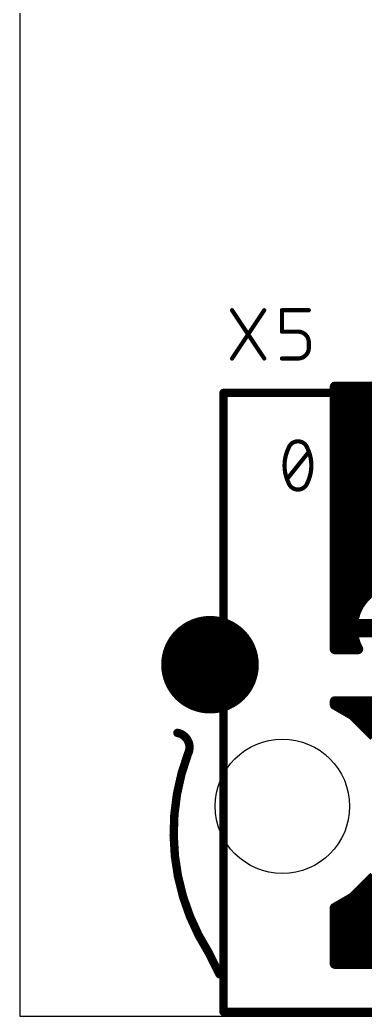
# Model space of a CAD drawing. Extents: x 6 to 108, y 0 to 49.
# Drawn here: x 6.35 to 14.7, y 0 to 24.12 of the extents above; entities that cross this region are included whole.
import ezdxf

# ---------------------------------------------------------------- set-up
doc = ezdxf.new("R2010")
doc.units = 0
for name, color, linetype in [('1', 22, 'CONTINUOUS'), ('16', 175, 'CONTINUOUS'), ('17', 82, 'CONTINUOUS'), ('20', 30, 'CONTINUOUS'), ('21', 253, 'CONTINUOUS'), ('25', 253, 'CONTINUOUS'), ('27', 253, 'CONTINUOUS')]:
    doc.layers.add(name, color=color, linetype=linetype)

# ---------------------------------------------------------------- blocks, each defined once
blk = doc.blocks.new('ROUNDP')
at = {"const_width": 0.5}
blk.add_lwpolyline([(0, -0.25, 1), (0, 0.25, 1), (0, -0.25)], format="xyb", dxfattribs=at)

msp = doc.modelspace()

# ---------------------------------------------------------------- linework, layer by layer
at = {"layer": '1', "const_width": 0.254}
for points in [[(13.97, 8.89), (13.97, 15.24)], [(13.97, 15.24), (98.857, 15.24)], [(13.97, 14.986), (98.857, 14.986)], [(13.97, 14.732), (98.857, 14.732)], [(13.97, 14.478), (98.857, 14.478)], [(13.97, 14.224), (98.857, 14.224)], [(13.97, 13.97), (98.857, 13.97)], [(13.97, 13.716), (98.857, 13.716)], [(13.97, 13.462), (98.857, 13.462)], [(13.97, 13.208), (98.857, 13.208)], [(13.97, 12.954), (98.857, 12.954)], [(13.97, 12.7), (95.9542, 12.7)], [(13.97, 12.446), (95.5869, 12.446)], [(13.97, 12.192), (95.3763, 12.192)], [(13.97, 11.938), (95.2511, 11.938)], [(13.97, 11.684), (95.1837, 11.684)], [(13.97, 11.43), (96.418, 11.43)], [(13.97, 11.176), (95.1904, 11.176)], [(13.97, 10.922), (95.2648, 10.922)], [(13.97, 10.668), (95.4069, 10.668)], [(13.97, 10.414), (15.0865, 10.414)], [(14.9216, 10.3321), (14.7825, 10.2311)], [(13.97, 10.16), (14.7114, 10.16)], [(14.6609, 10.1095), (14.5599, 9.9704)], [(14.7825, 10.2311), (14.6609, 10.1095)], [(13.97, 9.906), (14.527, 9.906)], [(14.4818, 9.8173), (14.4287, 9.6538)], [(14.5599, 9.9704), (14.4818, 9.8173)], [(13.97, 9.652), (14.4284, 9.652)], [(14.4287, 9.6538), (14.4033, 9.4932)], [(13.97, 9.398), (15.3987, 9.398)], [(14.4033, 9.4932), (15.3987, 9.4932)], [(15.3987, 9.3027), (14.4033, 9.3027)], [(14.4033, 9.3027), (14.4287, 9.1422)], [(13.97, 9.144), (14.4284, 9.144)], [(14.4287, 9.1422), (14.4818, 8.9787)], [(14.527, 8.89), (13.97, 8.89)], [(13.97, 8.89), (14.527, 8.89)], [(14.4818, 8.9787), (14.527, 8.89)]]:
    msp.add_lwpolyline(points, dxfattribs=at)
at = {"layer": '1', "const_width": 0.127}
for points in [[(14.0335, 15.24, 1), (13.9065, 15.24)], [(13.97, 15.3035, 1), (13.97, 15.1765)], [(13.97, 15.0495, 1), (13.97, 14.9225)], [(13.97, 14.7955, 1), (13.97, 14.6685)], [(13.97, 14.5415, 1), (13.97, 14.4145)], [(13.97, 14.2875, 1), (13.97, 14.1605)], [(13.97, 14.0335, 1), (13.97, 13.9065)], [(13.97, 13.7795, 1), (13.97, 13.6525)], [(13.97, 13.5255, 1), (13.97, 13.3985)], [(13.97, 13.2715, 1), (13.97, 13.1445)], [(13.97, 13.0175, 1), (13.97, 12.8905)], [(13.97, 12.7635, 1), (13.97, 12.6365)], [(13.97, 12.5095, 1), (13.97, 12.3825)], [(13.97, 12.2555, 1), (13.97, 12.1285)], [(13.97, 12.0015, 1), (13.97, 11.8745)], [(13.97, 11.7475, 1), (13.97, 11.6205)], [(13.97, 11.4935, 1), (13.97, 11.3665)], [(13.97, 11.2395, 1), (13.97, 11.1125)], [(13.97, 10.9855, 1), (13.97, 10.8585)], [(13.97, 10.7315, 1), (13.97, 10.6045)], [(13.97, 10.4775, 1), (13.97, 10.3505)], [(13.97, 10.2235, 1), (13.97, 10.0965)], [(14.616, 10.1544, 1), (14.7058, 10.0646)], [(14.7123, 10.0722, 1), (14.6095, 10.1468)], [(14.7114, 10.0965, 1), (14.7114, 10.2235)], [(14.7452, 10.2825, 1), (14.8198, 10.1797)], [(14.8274, 10.1862, 1), (14.7376, 10.276)], [(13.97, 9.9695, 1), (13.97, 9.8425)], [(14.4252, 9.8461, 1), (14.5384, 9.7884)], [(14.5422, 9.7976, 1), (14.4214, 9.8369)], [(14.5085, 10.0078, 1), (14.6112, 9.9331)], [(14.6164, 9.9416, 1), (14.5033, 9.9993)], [(14.527, 9.8425, 1), (14.527, 9.9695)], [(13.97, 9.7155, 1), (13.97, 9.5885)], [(14.3683, 9.6734, 1), (14.4891, 9.6341)], [(14.4914, 9.6438, 1), (14.366, 9.6637)], [(14.4284, 9.5885, 1), (14.4284, 9.7155)], [(13.97, 9.4615, 1), (13.97, 9.3345)], [(14.3406, 9.5032, 1), (14.466, 9.4833)], [(14.4033, 9.3662, 1), (14.4033, 9.2392)], [(14.466, 9.3127, 1), (14.3406, 9.2928)], [(14.4033, 9.5567, 1), (14.4033, 9.4298)], [(13.97, 9.2075, 1), (13.97, 9.0805)], [(14.4891, 9.1619, 1), (14.3683, 9.1226)], [(14.366, 9.1323, 1), (14.4914, 9.1522)], [(14.4284, 9.0805, 1), (14.4284, 9.2075)], [(13.97, 8.9535, 1), (13.97, 8.8265)], [(13.97, 8.9535, 1), (13.97, 8.8265)], [(13.9065, 8.89, 1), (14.0335, 8.89)], [(14.5384, 9.0076, 1), (14.4252, 8.9499)], [(14.4214, 8.9591, 1), (14.5422, 8.9984)], [(14.4705, 8.8612, 1), (14.5836, 8.9188)], [(14.527, 8.8265, 1), (14.527, 8.9535)], [(14.527, 8.8265, 1), (14.527, 8.9535)]]:
    msp.add_lwpolyline(points, format="xyb", dxfattribs=at)
at = {"layer": '16', "const_width": 0.254}
for points in [[(13.97, 7.5437), (13.97, 7.62)], [(13.97, 7.62), (16.4147, 7.62)], [(14.4, 7.2954), (13.97, 7.5437)], [(14.2777, 7.366), (15.4444, 7.366)], [(14.9154, 6.78), (14.4, 7.2954)], [(14.5834, 7.112), (15.543, 7.112)], [(14.4, 2.8646), (14.9154, 3.38)], [(14.5834, 3.048), (23.5166, 3.048)], [(13.97, 2.6163), (14.4, 2.8646)], [(14.2777, 2.794), (23.8223, 2.794)], [(13.97, 1.27), (13.97, 2.6163)], [(13.97, 2.54), (24.2622, 2.54)], [(13.97, 2.286), (98.857, 2.286)], [(13.97, 2.032), (98.857, 2.032)], [(13.97, 1.778), (98.857, 1.778)], [(13.97, 1.524), (98.857, 1.524)], [(98.857, 1.27), (13.97, 1.27)], [(13.97, 1.27), (98.857, 1.27)]]:
    msp.add_lwpolyline(points, dxfattribs=at)
at = {"layer": '16', "const_width": 0.127}
for points in [[(14.0335, 7.62, 1), (13.9065, 7.62)], [(13.97, 7.6835, 1), (13.97, 7.5565)], [(14.0017, 7.5987, 1), (13.9383, 7.4887)], [(13.9065, 7.5437, 1), (14.0335, 7.5437)], [(14.2777, 7.4295, 1), (14.2777, 7.3025)], [(14.4449, 7.3403, 1), (14.3551, 7.2505)], [(14.3682, 7.2404, 1), (14.4317, 7.3504)], [(14.5834, 7.1755, 1), (14.5834, 7.0485)], [(14.5834, 3.1115, 1), (14.5834, 2.9845)], [(14.2777, 2.8575, 1), (14.2777, 2.7305)], [(14.3551, 2.9095, 1), (14.4449, 2.8197)], [(14.4317, 2.8096, 1), (14.3682, 2.9196)], [(14.0335, 2.6163, 1), (13.9065, 2.6163)], [(13.9383, 2.6713, 1), (14.0017, 2.5613)], [(13.97, 2.6035, 1), (13.97, 2.4765)], [(13.97, 2.3495, 1), (13.97, 2.2225)], [(13.97, 2.0955, 1), (13.97, 1.9685)], [(13.97, 1.8415, 1), (13.97, 1.7145)], [(13.97, 1.5875, 1), (13.97, 1.4605)], [(13.97, 1.3335, 1), (13.97, 1.2065)], [(13.97, 1.3335, 1), (13.97, 1.2065)], [(13.9065, 1.27, 1), (14.0335, 1.27)]]:
    msp.add_lwpolyline(points, format="xyb", dxfattribs=at)
at = {"layer": '20'}
for p, q in [((6.35, 48.25), (6.35, 0)), ((6.35, 0), (100, 0))]:
    msp.add_line(p, q, dxfattribs=at)
msp.add_circle((12.7, 5.08), 1.6256, dxfattribs=at)
at = {"layer": '21', "const_width": 0.2032}
for points in [[(11.275, 0.105), (11.275, 15.091)], [(11.275, 15.091), (26.825, 15.091)], [(11.176, 1.016), (10.922, 1.524)], [(11.275, 0.105), (26.825, 0.105)]]:
    msp.add_lwpolyline(points, dxfattribs=at)
at = {"layer": '21'}
for points, const_width in [([(11.3258, 15.091, 1), (11.2242, 15.091)], 0.1016), ([(11.275, 15.1418, 1), (11.275, 15.0402)], 0.1016), ([(10.414, 6.35, 0.5), (10.16, 6.858)], 0.2032), ([(10.1691, 6.908, 1), (10.1509, 6.808)], 0.1016), ([(10.414, 6.35, 0.2361), (10.922, 1.524)], 0.2032), ([(10.3686, 6.3727, 1), (10.4594, 6.3273)], 0.1016), ([(10.4616, 6.3322, 1), (10.3664, 6.3678)], 0.1016), ([(10.9674, 1.5467, 1), (10.8766, 1.5013)], 0.1016), ([(10.8792, 1.4966, 1), (10.9648, 1.5514)], 0.1016), ([(11.1306, 0.9933, 1), (11.2214, 1.0387)], 0.1016), ([(11.275, 0.1558, 1), (11.275, 0.0542)], 0.1016), ([(11.2242, 0.105, 1), (11.3258, 0.105)], 0.1016)]:
    msp.add_lwpolyline(points, format="xyb", dxfattribs=dict(at, const_width=const_width))
at = {"layer": '25', "const_width": 0.1016}
for points in [[(11.4808, 15.9258), (12.2597, 17.0942)], [(11.4808, 17.0942), (12.2597, 15.9258)], [(12.6887, 16.5749), (12.6887, 17.0942)], [(12.6887, 17.0942), (13.3378, 17.0942)], [(13.0782, 16.5749), (12.6887, 16.5749)], [(13.3378, 16.1854), (13.3378, 16.3153)], [(12.6887, 15.9258), (13.0782, 15.9258)]]:
    msp.add_lwpolyline(points, dxfattribs=at)
at = {"layer": '25'}
for points, const_width in [([(11.5019, 17.1083, 1), (11.4597, 17.0801)], 0.0508), ([(12.2809, 17.0801, 1), (12.2386, 17.1083)], 0.0508), ([(12.7141, 17.0942, 1), (12.6633, 17.0942)], 0.0508), ([(12.6887, 17.1196, 1), (12.6887, 17.0688)], 0.0508), ([(13.3378, 17.0688, 1), (13.3378, 17.1196)], 0.0508), ([(12.6887, 16.6003, 1), (12.6887, 16.5495)], 0.0508), ([(12.6633, 16.5749, 1), (12.7141, 16.5749)], 0.0508), ([(13.3378, 16.3153, 0.4142), (13.0782, 16.5749)], 0.1016), ([(13.0782, 16.6003, 1), (13.0782, 16.5495)], 0.0508), ([(13.0782, 16.5495, 1), (13.0782, 16.6003)], 0.0508), ([(13.0782, 15.9258, 0.4142), (13.3378, 16.1854)], 0.1016), ([(13.3632, 16.3153, 1), (13.3124, 16.3153)], 0.0508), ([(13.3124, 16.3153, 1), (13.3632, 16.3153)], 0.0508), ([(13.3632, 16.1854, 1), (13.3124, 16.1854)], 0.0508), ([(13.3124, 16.1854, 1), (13.3632, 16.1854)], 0.0508), ([(11.4597, 15.9399, 1), (11.5019, 15.9117)], 0.0508), ([(12.2386, 15.9117, 1), (12.2809, 15.9399)], 0.0508), ([(12.6887, 15.9512, 1), (12.6887, 15.9004)], 0.0508), ([(13.0782, 15.9512, 1), (13.0782, 15.9004)], 0.0508), ([(13.0782, 15.9004, 1), (13.0782, 15.9512)], 0.0508)]:
    msp.add_lwpolyline(points, format="xyb", dxfattribs=dict(at, const_width=const_width))
at = {"layer": '27'}
for points, const_width in [([(12.8482, 13.7569, 0.1139), (12.7508, 13.335)], 0.1016), ([(12.8241, 13.7652, 1), (12.8722, 13.7487)], 0.0508), ([(13.0754, 13.9192, 0.3205), (12.8482, 13.7569)], 0.1016), ([(12.871, 13.7458, 1), (12.8253, 13.7681)], 0.0508), ([(13.3025, 13.7569, 0.3205), (13.0754, 13.9192)], 0.1016), ([(13.0754, 13.9446, 1), (13.0754, 13.8938)], 0.0508), ([(13.0754, 13.8938, 1), (13.0754, 13.9446)], 0.0508), ([(13.3254, 13.7681, 1), (13.2797, 13.7458)], 0.0508), ([(13.3999, 13.335, 0.1139), (13.3025, 13.7569)], 0.1016), ([(13.2785, 13.7487, 1), (13.3266, 13.7652)], 0.0508), ([(14.1779, 13.9122, 1), (14.129, 13.9262)], 0.0508), ([(13.3548, 13.6437, 1), (13.3152, 13.6754)], 0.0508), ([(12.7508, 13.335, 0.1139), (12.8482, 12.9131)], 0.1016), ([(12.7762, 13.335, 1), (12.7254, 13.335)], 0.0508), ([(12.7254, 13.335, 1), (12.7762, 13.335)], 0.0508), ([(13.3025, 12.9131, 0.1139), (13.3999, 13.335)], 0.1016), ([(13.4253, 13.335, 1), (13.3745, 13.335)], 0.0508), ([(13.3745, 13.335, 1), (13.4253, 13.335)], 0.0508), ([(14.3736, 13.2701, 1), (14.3228, 13.2701)], 0.0508), ([(12.7959, 13.0263, 1), (12.8355, 12.9946)], 0.0508), ([(13.8938, 13.0358, 1), (13.8938, 12.985)], 0.0508), ([(13.8694, 13.0174, 1), (13.9182, 13.0035)], 0.0508), ([(14.5429, 12.985, 1), (14.5429, 13.0358)], 0.0508), ([(12.8722, 12.9213, 1), (12.8241, 12.9048)], 0.0508), ([(12.8482, 12.9131, 0.3205), (13.0754, 12.7508)], 0.1016), ([(12.8253, 12.9019, 1), (12.871, 12.9242)], 0.0508), ([(13.0754, 12.7508, 0.3205), (13.3025, 12.9131)], 0.1016), ([(13.0754, 12.7762, 1), (13.0754, 12.7254)], 0.0508), ([(13.0754, 12.7254, 1), (13.0754, 12.7762)], 0.0508), ([(13.2797, 12.9242, 1), (13.3254, 12.9019)], 0.0508), ([(13.3266, 12.9048, 1), (13.2785, 12.9213)], 0.0508), ([(14.3228, 12.7508, 1), (14.3736, 12.7508)], 0.0508)]:
    msp.add_lwpolyline(points, format="xyb", dxfattribs=dict(at, const_width=const_width))
at = {"layer": '27', "const_width": 0.1016}
for points in [[(14.1534, 13.9192), (13.8938, 13.0104)], [(12.8157, 13.0104), (13.335, 13.6596)], [(14.3482, 13.2701), (14.3482, 12.7508)], [(13.8938, 13.0104), (14.5429, 13.0104)]]:
    msp.add_lwpolyline(points, dxfattribs=at)

# ---------------------------------------------------------------- block references
at = {"layer": '17', "xscale": 2.3622, "yscale": 2.3622}
msp.add_blockref('ROUNDP', (10.9474, 8.509), dxfattribs=at)
msp.add_blockref('ROUNDP', (10.9474, 8.509), dxfattribs=at)

doc.saveas('drawing.dxf')
